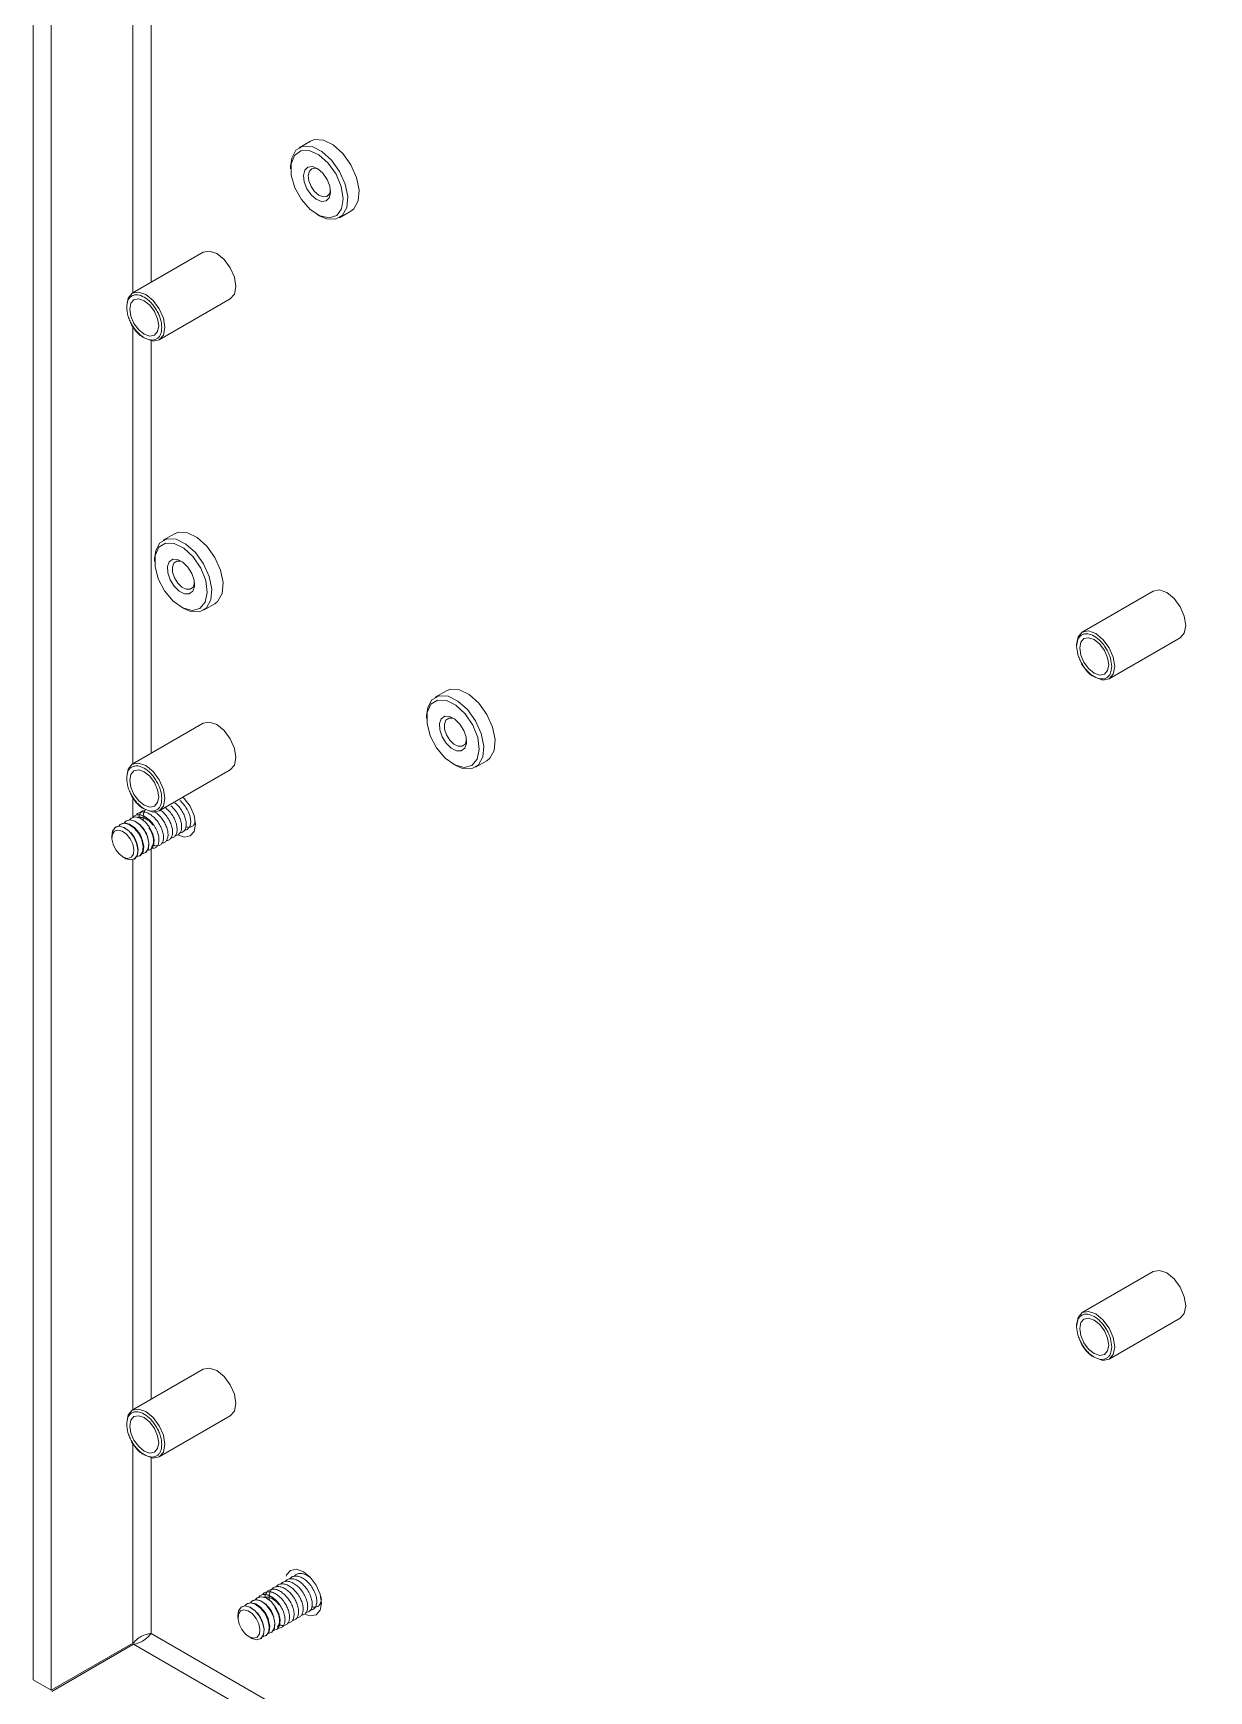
# Model space of a CAD drawing. Header units: millimetres. Extents: x 5 to 1184, y 5 to 836.
# Drawn here: x 108.8 to 200.5, y 214.2 to 343.5 of the extents above; entities that cross this region are included whole.
import ezdxf

# ---------------------------------------------------------------- set-up
doc = ezdxf.new("R2010")
doc.units = ezdxf.units.MM

msp = doc.modelspace()

# ---------------------------------------------------------------- linework, layer by layer
at = {"color": 7, "linetype": 'Continuous', "lineweight": 15}
for p, q in [((108.763, 215.037), (108.763, 471.364)), ((110.177, 214.221), (110.177, 470.548)), ((130.381, 335.053), (129.497, 334.543)), ((128.845, 333.101), (128.845, 332.897)), ((130.895, 329.345), (131.072, 329.243)), ((132.647, 329.087), (133.531, 329.597)), ((122.032, 326.39), (116.493, 323.192)), ((118.593, 319.555), (124.132, 322.753)), ((119.774, 304.432), (118.891, 303.922)), ((118.238, 302.479), (118.238, 302.275)), ((120.288, 298.724), (120.465, 298.622)), ((122.04, 298.466), (122.924, 298.976)), ((196.115, 299.953), (190.576, 296.756)), ((192.676, 293.118), (198.215, 296.316)), ((140.988, 292.186), (140.104, 291.676)), ((122.032, 289.646), (116.493, 286.448)), ((139.451, 290.233), (139.451, 290.029)), ((118.593, 282.811), (124.132, 286.008)), ((141.502, 286.478), (141.678, 286.376)), ((143.254, 286.219), (144.137, 286.73)), ((116.056, 282.047), (116.044, 282.04)), ((117.896, 281.966), (118.111, 281.7)), ((114.901, 280.845), (114.907, 280.668)), ((115.212, 281.56), (115.199, 281.553)), ((115.643, 281.809), (115.612, 281.791)), ((116.447, 281.035), (116.374, 281.118)), ((116.878, 281.285), (116.806, 281.367)), ((117.291, 281.523), (117.218, 281.605)), ((117.284, 280.539), (117.249, 280.642)), ((117.697, 280.777), (117.662, 280.881)), ((116.852, 280.289), (116.817, 280.393)), ((117.054, 279.293), (117.086, 279.311)), ((117.486, 279.542), (117.498, 279.549)), ((115.729, 279.244), (115.88, 279.15)), ((116.642, 279.054), (116.654, 279.061)), ((196.115, 246.878), (190.576, 243.68)), ((192.676, 240.043), (198.215, 243.241)), ((122.032, 239.265), (116.493, 236.067)), ((118.593, 232.43), (124.132, 235.628)), ((125.885, 221.224), (125.873, 221.217)), ((127.725, 221.143), (127.94, 220.877)), ((124.73, 220.022), (124.736, 219.845)), ((125.04, 220.737), (125.028, 220.73)), ((125.472, 220.986), (125.441, 220.968)), ((126.275, 220.212), (126.203, 220.294)), ((126.707, 220.462), (126.635, 220.544)), ((127.12, 220.7), (127.047, 220.782)), ((127.113, 219.715), (127.078, 219.819)), ((127.525, 219.954), (127.491, 220.057)), ((126.681, 219.466), (126.646, 219.57)), ((127.315, 218.719), (127.327, 218.726)), ((116.541, 217.894), (110.177, 214.221)), ((116.591, 217.808), (110.227, 214.134)), ((125.558, 218.421), (125.709, 218.327)), ((126.47, 218.231), (126.483, 218.238)), ((126.883, 218.469), (126.914, 218.488)), ((108.763, 215.037), (110.177, 214.221))]:
    msp.add_line(p, q, dxfattribs=at)
at = {"color": 110, "linetype": 'Continuous', "lineweight": 15}
for p, q in [((117.955, 324.037), (117.955, 402.267)), ((116.541, 401.459), (116.541, 323.22)), ((116.541, 320.585), (116.541, 286.476)), ((117.955, 287.292), (117.955, 319.488)), ((116.541, 283.841), (116.541, 282.317)), ((117.955, 236.912), (117.955, 279.818)), ((116.541, 279.011), (116.541, 236.095)), ((116.541, 233.46), (116.541, 217.894)), ((117.955, 218.653), (117.955, 232.363)), ((418.193, 45.33), (117.955, 218.653)), ((116.591, 217.808), (418.193, 43.697))]:
    msp.add_line(p, q, dxfattribs=at)
at = {"color": 7, "linetype": 'Continuous', "lineweight": 15, "flags": 128}
for points in [[(133.531, 329.597), (133.77, 329.785), (134.102, 330.399), (134.176, 331.245), (133.983, 332.222), (133.544, 333.211), (132.915, 334.093), (132.169, 334.762), (131.398, 335.137), (130.694, 335.173), (130.381, 335.053)], [(132.031, 333.583), (131.285, 334.252), (130.514, 334.627), (129.81, 334.663), (129.258, 334.355), (128.926, 333.741), (128.845, 333.101)], [(131.778, 333.341), (131.05, 333.985), (130.3, 334.322), (129.632, 334.307), (129.134, 333.942), (128.873, 333.275), (128.886, 332.398), (129.171, 331.428), (129.688, 330.496), (130.368, 329.729), (131.119, 329.23), (131.841, 329.066), (132.434, 329.259), (132.82, 329.784), (132.946, 330.57), (132.794, 331.509), (132.387, 332.477), (131.778, 333.341)], [(130.439, 330.871), (130.107, 331.348), (129.896, 331.881), (129.836, 332.388), (129.938, 332.793), (130.185, 333.033), (130.541, 333.072), (130.951, 332.904), (131.352, 332.555), (131.683, 332.078), (131.895, 331.545), (131.954, 331.037), (131.853, 330.633), (131.605, 330.393), (131.25, 330.354), (130.84, 330.522), (130.439, 330.871)], [(130.996, 332.874), (130.796, 332.937), (130.505, 332.905), (130.302, 332.708), (130.218, 332.377), (130.267, 331.961), (130.441, 331.524), (130.712, 331.133), (131.041, 330.847), (131.377, 330.709), (131.668, 330.741), (131.871, 330.938), (131.951, 331.219)], [(131.072, 329.243), (131.63, 329.003), (132.334, 328.967), (132.886, 329.275), (133.219, 329.889), (133.293, 330.735), (133.099, 331.712), (132.66, 332.701), (132.031, 333.583)], [(124.132, 322.753), (124.132, 322.753), (124.454, 323.123), (124.567, 323.714), (124.454, 324.435), (124.132, 325.178), (123.65, 325.827), (123.082, 326.286), (122.514, 326.483), (122.032, 326.39)], [(116.058, 322.185), (116.058, 322.231), (116.171, 322.822), (116.493, 323.192), (116.974, 323.286), (117.543, 323.088), (118.111, 322.63), (118.593, 321.98), (118.915, 321.238), (119.028, 320.516), (118.915, 319.925), (118.593, 319.555), (118.111, 319.461), (117.543, 319.659), (117.543, 319.659)], [(117.425, 322.612), (117.858, 322.263), (118.225, 321.768), (118.47, 321.202), (118.556, 320.652), (118.47, 320.202), (118.225, 319.92), (117.858, 319.849), (117.425, 319.999), (116.992, 320.349), (116.625, 320.844), (116.38, 321.409), (116.294, 321.959), (116.38, 322.409), (116.625, 322.691), (116.992, 322.763), (117.425, 322.612)], [(119.905, 304.007), (119.201, 304.041), (118.65, 303.732), (118.318, 303.117), (118.238, 302.479)], [(122.924, 298.976), (123.164, 299.165), (123.497, 299.78), (123.57, 300.627), (123.375, 301.604), (122.936, 302.593), (122.305, 303.475), (121.56, 304.143), (120.789, 304.517), (120.085, 304.551), (119.774, 304.432)], [(120.465, 298.622), (121.026, 298.381), (121.73, 298.346), (122.281, 298.655), (122.613, 299.27), (122.686, 300.117), (122.491, 301.094), (122.052, 302.083), (121.422, 302.965), (120.676, 303.633), (119.905, 304.007)], [(119.772, 303.681), (119.09, 303.705), (118.57, 303.376), (118.282, 302.738), (118.265, 301.878), (118.521, 300.911), (119.016, 299.969), (119.683, 299.179), (120.431, 298.647), (121.161, 298.445), (121.772, 298.6), (122.183, 299.092), (122.339, 299.854), (122.217, 300.783), (121.835, 301.754), (121.244, 302.635), (120.524, 303.308), (119.772, 303.681)], [(120.556, 299.752), (120.143, 299.963), (119.752, 300.345), (119.442, 300.842), (119.262, 301.376), (119.238, 301.867), (119.374, 302.24), (119.649, 302.438), (120.022, 302.431), (120.435, 302.22), (120.826, 301.838), (121.135, 301.342), (121.315, 300.807), (121.339, 300.316), (121.203, 299.943), (120.928, 299.745), (120.556, 299.752)], [(120.389, 302.253), (120.261, 302.3), (119.956, 302.305), (119.73, 302.143), (119.619, 301.837), (119.639, 301.435), (119.786, 300.997), (120.04, 300.59), (120.36, 300.277), (120.699, 300.104), (121.004, 300.098), (121.23, 300.261), (121.341, 300.567), (121.345, 300.598)], [(198.215, 296.316), (198.215, 296.316), (198.537, 296.686), (198.65, 297.277), (198.537, 297.999), (198.215, 298.741), (197.734, 299.391), (197.165, 299.849), (196.597, 300.047), (196.115, 299.953)], [(190.142, 295.748), (190.141, 295.794), (190.254, 296.385), (190.576, 296.756), (191.058, 296.849), (191.626, 296.652), (192.195, 296.193), (192.676, 295.543), (192.998, 294.801), (193.111, 294.08), (192.998, 293.489), (192.676, 293.118), (192.195, 293.025), (191.626, 293.222), (191.626, 293.222)], [(191.508, 296.175), (191.941, 295.826), (192.308, 295.331), (192.554, 294.765), (192.64, 294.216), (192.554, 293.765), (192.308, 293.483), (191.941, 293.412), (191.508, 293.562), (191.076, 293.912), (190.708, 294.407), (190.463, 294.972), (190.377, 295.522), (190.463, 295.972), (190.708, 296.255), (191.076, 296.326), (191.508, 296.175)], [(144.137, 286.73), (144.378, 286.919), (144.71, 287.534), (144.783, 288.381), (144.588, 289.358), (144.149, 290.347), (143.519, 291.229), (142.773, 291.897), (142.002, 292.271), (141.298, 292.305), (140.988, 292.186)], [(141.118, 291.76), (140.414, 291.795), (139.864, 291.486), (139.531, 290.871), (139.451, 290.233)], [(140.986, 291.435), (140.304, 291.459), (139.783, 291.129), (139.495, 290.492), (139.478, 289.632), (139.734, 288.665), (140.229, 287.723), (140.896, 286.933), (141.645, 286.401), (142.374, 286.199), (142.986, 286.354), (143.397, 286.846), (143.552, 287.608), (143.43, 288.537), (143.048, 289.508), (142.457, 290.389), (141.737, 291.062), (140.986, 291.435)], [(141.678, 286.376), (142.239, 286.135), (142.943, 286.1), (143.494, 286.409), (143.826, 287.024), (143.899, 287.871), (143.704, 288.848), (143.265, 289.837), (142.635, 290.719), (141.889, 291.387), (141.118, 291.76)], [(124.132, 286.008), (124.132, 286.008), (124.454, 286.379), (124.567, 286.97), (124.454, 287.691), (124.132, 288.433), (123.65, 289.083), (123.082, 289.542), (122.514, 289.739), (122.032, 289.646)], [(141.769, 287.506), (141.356, 287.717), (140.965, 288.099), (140.656, 288.595), (140.475, 289.13), (140.451, 289.621), (140.587, 289.994), (140.862, 290.192), (141.235, 290.185), (141.648, 289.974), (142.039, 289.592), (142.348, 289.095), (142.528, 288.561), (142.552, 288.07), (142.417, 287.697), (142.141, 287.499), (141.769, 287.506)], [(141.602, 290.007), (141.474, 290.054), (141.169, 290.059), (140.943, 289.897), (140.832, 289.591), (140.852, 289.189), (141, 288.751), (141.253, 288.344), (141.573, 288.031), (141.912, 287.858), (142.217, 287.852), (142.443, 288.015), (142.554, 288.32), (142.558, 288.352)], [(116.058, 285.44), (116.058, 285.487), (116.171, 286.077), (116.493, 286.448), (116.974, 286.542), (117.543, 286.344), (118.111, 285.885), (118.593, 285.236), (118.915, 284.494), (119.028, 283.772), (118.915, 283.181), (118.593, 282.811), (118.111, 282.717), (117.543, 282.915), (117.543, 282.915)], [(117.425, 285.868), (117.858, 285.518), (118.225, 285.023), (118.47, 284.458), (118.556, 283.908), (118.47, 283.458), (118.225, 283.176), (117.858, 283.104), (117.425, 283.255), (116.992, 283.604), (116.625, 284.099), (116.38, 284.665), (116.294, 285.214), (116.38, 285.665), (116.625, 285.947), (116.992, 286.018), (117.425, 285.868)], [(120.455, 283.886), (120.547, 283.793), (121.006, 283.174), (121.312, 282.467), (121.42, 281.78), (121.312, 281.217), (121.006, 280.865), (120.547, 280.775), (120.042, 280.943)], [(117.258, 279.475), (117.539, 279.577), (117.734, 279.865), (117.782, 280.293), (117.675, 280.798), (117.429, 281.301), (117.083, 281.727), (116.687, 282.01), (116.304, 282.108), (115.991, 282.005), (115.872, 281.876)], [(117.498, 279.549), (117.551, 279.584), (117.746, 279.872), (117.794, 280.3), (117.687, 280.805), (117.441, 281.308), (117.095, 281.734), (116.7, 282.017), (116.316, 282.115), (116.056, 282.047)], [(117.67, 279.714), (117.951, 279.815), (118.147, 280.103), (118.194, 280.532), (118.087, 281.036), (117.842, 281.539), (117.495, 281.965), (117.1, 282.248), (116.717, 282.346), (116.404, 282.243), (116.284, 282.114)], [(116.585, 280.814), (116.238, 281.239), (115.843, 281.523), (115.46, 281.62), (115.147, 281.517), (114.951, 281.23), (114.901, 280.845)], [(115.205, 279.784), (115.496, 279.427), (115.828, 279.189), (116.15, 279.107), (116.413, 279.193), (116.577, 279.435), (116.617, 279.795), (116.527, 280.218), (116.321, 280.641), (116.03, 280.999), (115.698, 281.237), (115.376, 281.319), (115.113, 281.232), (114.949, 280.991), (114.909, 280.631), (114.999, 280.207), (115.205, 279.784)], [(116.654, 279.061), (116.707, 279.097), (116.902, 279.384), (116.95, 279.813), (116.843, 280.317), (116.597, 280.821), (116.25, 281.246), (115.855, 281.53), (115.472, 281.627), (115.212, 281.56)], [(116.826, 279.226), (117.107, 279.328), (117.302, 279.615), (117.35, 280.044), (117.243, 280.548), (116.997, 281.052), (116.651, 281.477), (116.256, 281.761), (115.872, 281.858), (115.559, 281.756), (115.44, 281.626)], [(117.086, 279.311), (117.138, 279.346), (117.334, 279.634), (117.382, 280.062), (117.274, 280.567), (117.029, 281.07), (116.682, 281.496), (116.287, 281.779), (115.904, 281.877), (115.643, 281.809)], [(115.88, 279.15), (115.998, 279.085), (116.381, 278.987), (116.694, 279.09), (116.89, 279.377), (116.937, 279.806), (116.83, 280.31), (116.585, 280.814)], [(198.215, 243.241), (198.215, 243.241), (198.537, 243.611), (198.65, 244.202), (198.537, 244.924), (198.215, 245.666), (197.734, 246.316), (197.165, 246.774), (196.597, 246.972), (196.115, 246.878)], [(190.142, 242.673), (190.141, 242.719), (190.254, 243.31), (190.576, 243.68), (191.058, 243.774), (191.626, 243.576), (192.195, 243.118), (192.676, 242.468), (192.998, 241.726), (193.111, 241.005), (192.998, 240.414), (192.676, 240.043), (192.195, 239.949), (191.626, 240.147), (191.626, 240.147)], [(191.508, 243.1), (191.941, 242.751), (192.308, 242.256), (192.554, 241.69), (192.64, 241.141), (192.554, 240.69), (192.308, 240.408), (191.941, 240.337), (191.508, 240.487), (191.076, 240.837), (190.708, 241.332), (190.463, 241.897), (190.377, 242.447), (190.463, 242.897), (190.708, 243.179), (191.076, 243.251), (191.508, 243.1)], [(124.132, 235.628), (124.132, 235.628), (124.454, 235.998), (124.567, 236.589), (124.454, 237.311), (124.132, 238.053), (123.65, 238.702), (123.082, 239.161), (122.514, 239.359), (122.032, 239.265)], [(116.058, 235.06), (116.058, 235.106), (116.171, 235.697), (116.493, 236.067), (116.974, 236.161), (117.543, 235.963), (118.111, 235.505), (118.593, 234.855), (118.915, 234.113), (119.028, 233.391), (118.915, 232.801), (118.593, 232.43), (118.111, 232.336), (117.543, 232.534), (117.543, 232.534)], [(117.425, 235.487), (117.858, 235.138), (118.225, 234.643), (118.47, 234.077), (118.556, 233.528), (118.47, 233.077), (118.225, 232.795), (117.858, 232.724), (117.425, 232.874), (116.992, 233.224), (116.625, 233.719), (116.38, 234.284), (116.294, 234.834), (116.38, 235.284), (116.625, 235.566), (116.992, 235.638), (117.425, 235.487)], [(128.49, 223.122), (128.528, 223.218), (128.835, 223.571), (129.293, 223.66), (129.835, 223.472)], [(129.835, 223.472), (130.376, 223.035), (130.835, 222.416), (131.141, 221.709), (131.249, 221.022), (131.141, 220.46), (130.835, 220.107), (130.376, 220.018), (129.998, 220.122)], [(127.086, 218.652), (127.368, 218.754), (127.563, 219.042), (127.611, 219.47), (127.504, 219.975), (127.258, 220.478), (126.911, 220.904), (126.516, 221.187), (126.133, 221.285), (125.82, 221.182), (125.701, 221.052)], [(127.327, 218.726), (127.38, 218.761), (127.575, 219.049), (127.623, 219.477), (127.516, 219.982), (127.27, 220.485), (126.923, 220.911), (126.528, 221.194), (126.145, 221.292), (125.885, 221.224)], [(127.499, 218.89), (127.78, 218.992), (127.975, 219.28), (128.023, 219.708), (127.916, 220.213), (127.671, 220.716), (127.324, 221.142), (126.929, 221.425), (126.545, 221.523), (126.232, 221.42), (126.113, 221.29)], [(126.414, 219.99), (126.067, 220.416), (125.672, 220.699), (125.289, 220.797), (124.975, 220.694), (124.78, 220.407), (124.73, 220.022)], [(125.034, 218.961), (125.325, 218.604), (125.657, 218.366), (125.979, 218.284), (126.242, 218.37), (126.406, 218.612), (126.446, 218.972), (126.356, 219.395), (126.15, 219.818), (125.859, 220.175), (125.527, 220.413), (125.205, 220.495), (124.942, 220.409), (124.778, 220.167), (124.738, 219.807), (124.828, 219.384), (125.034, 218.961)], [(126.483, 218.238), (126.535, 218.273), (126.731, 218.561), (126.778, 218.99), (126.671, 219.494), (126.426, 219.997), (126.079, 220.423), (125.684, 220.706), (125.301, 220.804), (125.04, 220.737)], [(126.654, 218.403), (126.936, 218.505), (127.131, 218.792), (127.179, 219.221), (127.072, 219.725), (126.826, 220.229), (126.479, 220.654), (126.084, 220.938), (125.701, 221.035), (125.388, 220.932), (125.269, 220.803)], [(126.914, 218.488), (126.967, 218.523), (127.163, 218.81), (127.21, 219.239), (127.103, 219.743), (126.858, 220.247), (126.511, 220.673), (126.116, 220.956), (125.733, 221.053), (125.472, 220.986)], [(125.709, 218.327), (125.827, 218.261), (126.21, 218.164), (126.523, 218.266), (126.718, 218.554), (126.766, 218.983), (126.659, 219.487), (126.414, 219.99)]]:
    msp.add_lwpolyline(points, dxfattribs=at)
at = {"color": 7, "linetype": 'Continuous', "lineweight": 15}
for centre, radius, start, end in [((115.032, 279.791), 1.884, 18.64424, 41.35059), ((115.464, 280.04), 1.884, 18.64424, 41.35059), ((115.877, 280.278), 1.884, 18.64424, 41.35059), ((124.861, 218.967), 1.885, 18.64731, 41.34705), ((125.292, 219.217), 1.885, 18.64731, 41.34705), ((125.705, 219.455), 1.885, 18.64731, 41.34705)]:
    msp.add_arc(centre, radius, start, end, dxfattribs=at)
for points, knots in [([(116.058, 322.095), (116.076, 322.283), (116.105, 322.573), (116.275, 322.843), (116.452, 322.991), (116.669, 323.071), (116.988, 323.078), (117.425, 322.923), (117.862, 322.573), (118.181, 322.198), (118.398, 321.867), (118.575, 321.515), (118.745, 321.048), (118.774, 320.726), (118.792, 320.516)], [0, 0, 0, 0, 0.1197212, 0.1849044, 0.2500006, 0.3151829, 0.3802798, 0.5000013, 0.6197228, 0.6849054, 0.7499998, 0.8151833, 0.8802788, 1, 1, 1, 1]), ([(118.792, 320.516), (118.774, 320.328), (118.745, 320.038), (118.575, 319.769), (118.398, 319.62), (118.181, 319.54), (117.862, 319.534), (117.425, 319.689), (116.987, 320.039), (116.669, 320.413), (116.451, 320.744), (116.275, 321.097), (116.105, 321.563), (116.076, 321.886), (116.058, 322.095)], [0, 0, 0, 0, 0.1197214, 0.1849046, 0.2500008, 0.3151831, 0.3802777, 0.4999991, 0.6197205, 0.6849053, 0.7499996, 0.8151831, 0.8802786, 1, 1, 1, 1]), ([(116.432, 320.732), (116.58, 320.51), (116.787, 320.202), (117.097, 319.901), (117.232, 319.811), (117.293, 319.77)], [0, 0, 0, 0, 0.5858843, 0.8139882, 1, 1, 1, 1]), ([(190.141, 295.658), (190.16, 295.846), (190.188, 296.136), (190.358, 296.406), (190.535, 296.555), (190.753, 296.634), (191.071, 296.641), (191.508, 296.486), (191.946, 296.136), (192.264, 295.762), (192.482, 295.431), (192.659, 295.078), (192.829, 294.612), (192.857, 294.289), (192.876, 294.08)], [0, 0, 0, 0, 0.1197215, 0.1849047, 0.2500001, 0.3151834, 0.3802781, 0.4999995, 0.6197221, 0.6849047, 0.7500001, 0.8151836, 0.8802785, 1, 1, 1, 1]), ([(192.876, 294.08), (192.857, 293.892), (192.829, 293.602), (192.659, 293.332), (192.482, 293.183), (192.264, 293.103), (191.946, 293.097), (191.508, 293.252), (191.071, 293.602), (190.752, 293.976), (190.535, 294.307), (190.358, 294.66), (190.188, 295.126), (190.16, 295.449), (190.141, 295.658)], [0, 0, 0, 0, 0.1197215, 0.1849047, 0.2500001, 0.3151834, 0.3802781, 0.5000007, 0.6197221, 0.6849047, 0.7500001, 0.8151836, 0.8802785, 1, 1, 1, 1]), ([(190.515, 294.295), (190.664, 294.074), (190.871, 293.765), (191.18, 293.465), (191.316, 293.374), (191.377, 293.333)], [0, 0, 0, 0, 0.585888, 0.8139846, 1, 1, 1, 1]), ([(116.058, 285.35), (116.076, 285.538), (116.105, 285.829), (116.275, 286.098), (116.452, 286.247), (116.669, 286.327), (116.988, 286.333), (117.425, 286.178), (117.862, 285.828), (118.181, 285.454), (118.398, 285.123), (118.575, 284.77), (118.745, 284.304), (118.774, 283.981), (118.792, 283.772)], [0, 0, 0, 0, 0.1197211, 0.1849045, 0.2500009, 0.3151832, 0.3802799, 0.5000013, 0.6197226, 0.6849051, 0.7499994, 0.8151827, 0.8802789, 1, 1, 1, 1]), ([(118.792, 283.772), (118.774, 283.584), (118.745, 283.294), (118.575, 283.024), (118.398, 282.875), (118.181, 282.796), (117.862, 282.789), (117.425, 282.944), (116.987, 283.294), (116.669, 283.669), (116.451, 284), (116.275, 284.352), (116.105, 284.819), (116.076, 285.141), (116.058, 285.35)], [0, 0, 0, 0, 0.1197213, 0.1849048, 0.2500004, 0.3151828, 0.3802775, 0.4999991, 0.6197206, 0.6849052, 0.75, 0.8151834, 0.8802787, 1, 1, 1, 1]), ([(116.432, 283.988), (116.58, 283.766), (116.787, 283.458), (117.097, 283.157), (117.232, 283.066), (117.293, 283.026)], [0, 0, 0, 0, 0.5858857, 0.8139883, 1, 1, 1, 1]), ([(119.489, 283.215), (119.5, 283.207), (119.613, 283.13), (119.812, 282.905), (120.056, 282.561), (120.232, 282.187), (120.333, 281.818), (120.354, 281.479), (120.293, 281.198), (120.152, 281.008), (120.005, 280.914), (119.898, 280.921), (119.873, 280.922)], [0, 0, 0, 0, 0.0121929, 0.1316118, 0.2531922, 0.3722343, 0.4879906, 0.6084117, 0.729831, 0.8475418, 0.9641872, 1, 1, 1, 1]), ([(119.815, 283.435), (119.879, 283.385), (120.044, 283.254), (120.281, 282.962), (120.497, 282.6), (120.64, 282.225), (120.706, 281.866), (120.691, 281.549), (120.593, 281.307), (120.431, 281.149), (120.285, 281.128), (120.213, 281.118)], [0, 0, 0, 0, 0.0735274, 0.1923914, 0.3113412, 0.4259357, 0.5415671, 0.6608419, 0.7791447, 0.8928617, 1, 1, 1, 1]), ([(120.194, 283.629), (120.194, 283.629), (120.297, 283.561), (120.489, 283.348), (120.739, 283.011), (120.923, 282.637), (121.032, 282.266), (121.063, 281.923), (121.011, 281.634), (120.878, 281.433), (120.73, 281.329), (120.618, 281.332), (120.586, 281.332)], [0, 0, 0, 0, 0.0002626, 0.1193489, 0.2411734, 0.361031, 0.4768524, 0.5971043, 0.7188848, 0.8374739, 0.9538804, 1, 1, 1, 1]), ([(116.505, 282.271), (116.537, 282.317), (116.619, 282.431), (116.815, 282.523), (116.99, 282.518), (117.078, 282.516)], [0, 0, 0, 0, 0.249625, 0.623132, 1, 1, 1, 1]), ([(116.814, 282.501), (116.814, 282.501), (116.858, 282.585), (117.008, 282.675), (117.261, 282.75), (117.564, 282.706), (117.877, 282.561), (118.18, 282.326), (118.458, 282.019), (118.688, 281.661), (118.847, 281.286), (118.93, 280.922), (118.933, 280.593), (118.853, 280.331), (118.699, 280.154), (118.484, 280.083), (118.295, 280.086), (118.18, 280.146), (118.16, 280.156)], [0, 0, 0, 0, 0.0006986, 0.0689866, 0.1394616, 0.2112573, 0.2816036, 0.3499401, 0.4210208, 0.4927308, 0.5622946, 0.6311346, 0.7026166, 0.7740907, 0.8429164, 0.9124968, 0.984212, 1, 1, 1, 1]), ([(117.896, 281.966), (117.814, 282.028), (117.65, 282.151), (117.396, 282.27), (117.155, 282.324), (116.986, 282.333), (116.909, 282.306), (116.898, 282.302)], [0, 0, 0, 0, 0.249855, 0.4930729, 0.729663, 0.9596129, 1, 1, 1, 1]), ([(116.999, 282.287), (117.023, 282.387), (117.072, 282.59), (117.205, 282.778), (117.321, 282.832), (117.359, 282.85)], [0, 0, 0, 0, 0.3963142, 0.8006007, 1, 1, 1, 1]), ([(117.896, 281.966), (117.832, 282.036), (117.704, 282.177), (117.494, 282.339), (117.282, 282.461), (117.146, 282.498), (117.078, 282.516)], [0, 0, 0, 0, 0.2500157, 0.5000382, 0.7500564, 1, 1, 1, 1]), ([(118.156, 281.725), (118.078, 281.827), (117.922, 282.031), (117.645, 282.27), (117.357, 282.447), (117.171, 282.493), (117.078, 282.516)], [0, 0, 0, 0, 0.2499955, 0.4999985, 0.7500018, 1, 1, 1, 1]), ([(117.357, 282.072), (117.347, 282.143), (117.319, 282.343), (117.371, 282.625), (117.447, 282.839), (117.523, 282.905), (117.533, 282.914)], [0, 0, 0, 0, 0.2038327, 0.5752571, 0.9443792, 1, 1, 1, 1]), ([(118.209, 282.751), (118.261, 282.722), (118.415, 282.636), (118.661, 282.399), (118.921, 282.069), (119.121, 281.699), (119.247, 281.326), (119.296, 280.974), (119.262, 280.67), (119.146, 280.449), (118.991, 280.321), (118.863, 280.314), (118.812, 280.311)], [0, 0, 0, 0, 0.0547261, 0.1631387, 0.2750336, 0.3860823, 0.4928184, 0.6024612, 0.7145217, 0.8246714, 0.9312205, 1, 1, 1, 1]), ([(118.649, 282.901), (118.715, 282.856), (118.885, 282.739), (119.136, 282.463), (119.372, 282.111), (119.54, 281.736), (119.632, 281.369), (119.644, 281.036), (119.574, 280.763), (119.425, 280.584), (119.28, 280.499), (119.179, 280.51), (119.161, 280.511)], [0, 0, 0, 0, 0.0732615, 0.1869422, 0.3021372, 0.4143881, 0.5244363, 0.6389062, 0.7538361, 0.8648331, 0.9759352, 1, 1, 1, 1]), ([(119.054, 283.077), (119.147, 283.001), (119.342, 282.842), (119.602, 282.515), (119.81, 282.15), (119.944, 281.775), (120.001, 281.42), (119.977, 281.109), (119.87, 280.877), (119.711, 280.735), (119.573, 280.722), (119.512, 280.716)], [0, 0, 0, 0, 0.1066553, 0.2236601, 0.3402642, 0.4523848, 0.5665995, 0.68389, 0.799715, 0.911268, 1, 1, 1, 1]), ([(121.384, 281.986), (121.362, 281.901), (121.316, 281.73), (121.152, 281.573), (120.938, 281.5), (120.764, 281.542), (120.677, 281.563)], [0, 0, 0, 0, 0.2440408, 0.4936531, 0.7482353, 1, 1, 1, 1]), ([(117.788, 281.49), (117.875, 281.351), (118.05, 281.069), (118.167, 280.618), (118.159, 280.217), (118.04, 280.059), (117.98, 279.98)], [0, 0, 0, 0, 0.2441892, 0.4922515, 0.7441907, 1, 1, 1, 1]), ([(118.156, 281.725), (118.181, 281.688), (118.285, 281.534), (118.432, 281.248), (118.549, 280.876), (118.589, 280.529), (118.545, 280.233), (118.422, 280.019), (118.241, 279.894), (118.086, 279.896), (118.011, 279.897)], [0, 0, 0, 0, 0.0452282, 0.1850291, 0.3196212, 0.4587921, 0.6003497, 0.7388214, 0.8736693, 1, 1, 1, 1]), ([(121.458, 281.782), (121.443, 281.77), (121.399, 281.735), (121.336, 281.739), (121.295, 281.742)], [0, 0, 0, 0, 0.3416204, 1, 1, 1, 1]), ([(190.141, 242.583), (190.16, 242.771), (190.188, 243.061), (190.358, 243.331), (190.535, 243.48), (190.753, 243.559), (191.071, 243.566), (191.508, 243.411), (191.946, 243.061), (192.264, 242.686), (192.482, 242.355), (192.659, 242.003), (192.829, 241.536), (192.857, 241.214), (192.876, 241.005)], [0, 0, 0, 0, 0.1197213, 0.1849047, 0.2500003, 0.3151835, 0.3802781, 0.4999994, 0.619722, 0.6849045, 0.7499998, 0.815183, 0.8802787, 1, 1, 1, 1]), ([(192.876, 241.005), (192.857, 240.817), (192.829, 240.526), (192.659, 240.257), (192.482, 240.108), (192.264, 240.028), (191.946, 240.022), (191.508, 240.177), (191.071, 240.527), (190.752, 240.901), (190.535, 241.232), (190.358, 241.585), (190.188, 242.051), (190.16, 242.374), (190.141, 242.583)], [0, 0, 0, 0, 0.1197215, 0.184905, 0.2499998, 0.3151832, 0.3802779, 0.5000007, 0.6197222, 0.6849046, 0.7500004, 0.8151837, 0.8802785, 1, 1, 1, 1]), ([(190.515, 241.22), (190.664, 240.998), (190.871, 240.69), (191.18, 240.39), (191.316, 240.299), (191.377, 240.258)], [0, 0, 0, 0, 0.5858893, 0.8139846, 1, 1, 1, 1]), ([(116.058, 234.97), (116.076, 235.158), (116.105, 235.448), (116.275, 235.718), (116.452, 235.867), (116.669, 235.946), (116.988, 235.953), (117.425, 235.798), (117.862, 235.448), (118.181, 235.073), (118.398, 234.742), (118.575, 234.39), (118.745, 233.923), (118.774, 233.601), (118.792, 233.391)], [0, 0, 0, 0, 0.1197213, 0.1849048, 0.2500004, 0.3151828, 0.3802797, 0.5000013, 0.6197228, 0.6849052, 0.75, 0.8151834, 0.8802787, 1, 1, 1, 1]), ([(118.792, 233.391), (118.774, 233.204), (118.745, 232.913), (118.575, 232.644), (118.398, 232.495), (118.181, 232.415), (117.862, 232.409), (117.425, 232.564), (116.987, 232.914), (116.669, 233.288), (116.451, 233.619), (116.275, 233.972), (116.105, 234.438), (116.076, 234.761), (116.058, 234.97)], [0, 0, 0, 0, 0.119721, 0.1849054, 0.2500009, 0.3151831, 0.3802783, 0.4999993, 0.6197203, 0.6849058, 0.7499997, 0.8151839, 0.880279, 1, 1, 1, 1]), ([(116.432, 233.607), (116.58, 233.385), (116.787, 233.077), (117.097, 232.777), (117.232, 232.686), (117.293, 232.645)], [0, 0, 0, 0, 0.5858821, 0.8139875, 1, 1, 1, 1]), ([(127.723, 222.297), (127.736, 222.318), (127.797, 222.414), (127.976, 222.499), (128.247, 222.537), (128.557, 222.458), (128.868, 222.282), (129.165, 222.021), (129.431, 221.693), (129.638, 221.326), (129.773, 220.952), (129.83, 220.597), (129.805, 220.286), (129.699, 220.054), (129.54, 219.911), (129.402, 219.898), (129.341, 219.893)], [0, 0, 0, 0, 0.0198772, 0.0947629, 0.172678, 0.2510157, 0.3267602, 0.402322, 0.4806012, 0.5586151, 0.6336274, 0.7100393, 0.7885104, 0.8659999, 0.9406324, 1, 1, 1, 1]), ([(128.072, 222.497), (128.113, 222.545), (128.213, 222.66), (128.444, 222.733), (128.736, 222.719), (129.05, 222.595), (129.356, 222.379), (129.642, 222.087), (129.885, 221.737), (130.061, 221.364), (130.161, 220.994), (130.183, 220.656), (130.122, 220.375), (129.981, 220.185), (129.834, 220.09), (129.727, 220.097), (129.702, 220.099)], [0, 0, 0, 0, 0.0545704, 0.1308959, 0.2093968, 0.2870335, 0.3617389, 0.4389005, 0.5174581, 0.5943733, 0.6691699, 0.7469784, 0.8254333, 0.901492, 0.97686, 1, 1, 1, 1]), ([(128.429, 222.71), (128.436, 222.722), (128.489, 222.811), (128.656, 222.897), (128.921, 222.947), (129.229, 222.88), (129.541, 222.714), (129.84, 222.462), (130.11, 222.141), (130.326, 221.777), (130.469, 221.402), (130.535, 221.043), (130.52, 220.726), (130.422, 220.483), (130.256, 220.323), (130.105, 220.302), (130.029, 220.292)], [0, 0, 0, 0, 0.0108266, 0.085022, 0.1621745, 0.2400763, 0.3157098, 0.3904135, 0.468019, 0.5456824, 0.6204999, 0.695997, 0.7738702, 0.8511114, 0.9253572, 1, 1, 1, 1]), ([(128.781, 222.904), (128.815, 222.946), (128.904, 223.058), (129.121, 223.136), (129.409, 223.135), (129.722, 223.022), (130.029, 222.816), (130.318, 222.531), (130.568, 222.186), (130.752, 221.814), (130.861, 221.443), (130.892, 221.1), (130.84, 220.81), (130.707, 220.61), (130.558, 220.506), (130.446, 220.508), (130.415, 220.509)], [0, 0, 0, 0, 0.0460126, 0.1221167, 0.2007249, 0.2788028, 0.353844, 0.430812, 0.5095513, 0.5870173, 0.6618757, 0.739599, 0.818309, 0.8949551, 0.9701917, 1, 1, 1, 1]), ([(129.131, 223.12), (129.133, 223.124), (129.18, 223.207), (129.337, 223.292), (129.595, 223.356), (129.9, 223.299), (130.193, 223.161), (130.369, 223.01), (130.445, 222.944)], [0, 0, 0, 0, 0.0085337, 0.2105102, 0.4199732, 0.6324175, 0.8396211, 1, 1, 1, 1]), ([(126.334, 221.448), (126.366, 221.494), (126.447, 221.608), (126.644, 221.699), (126.819, 221.695), (126.907, 221.693)], [0, 0, 0, 0, 0.2496165, 0.6231174, 1, 1, 1, 1]), ([(126.643, 221.677), (126.643, 221.678), (126.686, 221.761), (126.837, 221.852), (127.09, 221.927), (127.393, 221.883), (127.705, 221.738), (128.009, 221.503), (128.287, 221.196), (128.517, 220.837), (128.676, 220.463), (128.759, 220.098), (128.762, 219.77), (128.682, 219.508), (128.528, 219.331), (128.313, 219.26), (128.124, 219.263), (128.009, 219.322), (127.988, 219.333)], [0, 0, 0, 0, 0.0006986, 0.0689856, 0.1394606, 0.2112586, 0.2816024, 0.3499389, 0.4210208, 0.4927299, 0.5622947, 0.6311347, 0.7026155, 0.7740887, 0.8429167, 0.9124972, 0.9842095, 1, 1, 1, 1]), ([(127.725, 221.143), (127.642, 221.205), (127.479, 221.328), (127.224, 221.446), (126.984, 221.501), (126.815, 221.51), (126.738, 221.483), (126.727, 221.479)], [0, 0, 0, 0, 0.2498537, 0.4930717, 0.7296629, 0.9596128, 1, 1, 1, 1]), ([(126.828, 221.464), (126.851, 221.565), (126.899, 221.77), (127.067, 221.981), (127.294, 222.105), (127.575, 222.124), (127.885, 222.035), (128.196, 221.848), (128.49, 221.579), (128.75, 221.245), (128.95, 220.876), (129.076, 220.502), (129.124, 220.151), (129.09, 219.847), (128.975, 219.625), (128.819, 219.497), (128.691, 219.491), (128.641, 219.488)], [0, 0, 0, 0, 0.0666956, 0.1347336, 0.2018479, 0.2715886, 0.3414197, 0.408719, 0.476532, 0.5465256, 0.6159875, 0.6827511, 0.7513353, 0.8214306, 0.8903295, 0.9569782, 1, 1, 1, 1]), ([(127.725, 221.143), (127.661, 221.213), (127.532, 221.354), (127.323, 221.516), (127.111, 221.637), (126.975, 221.674), (126.907, 221.693)], [0, 0, 0, 0, 0.2500269, 0.5000512, 0.7500691, 1, 1, 1, 1]), ([(127.984, 220.902), (127.906, 221.004), (127.75, 221.208), (127.474, 221.447), (127.186, 221.624), (127, 221.67), (126.907, 221.693)], [0, 0, 0, 0, 0.2500041, 0.5000033, 0.750004, 1, 1, 1, 1]), ([(127.185, 221.249), (127.176, 221.32), (127.148, 221.52), (127.196, 221.807), (127.319, 222.076), (127.513, 222.252), (127.767, 222.331), (128.064, 222.302), (128.378, 222.167), (128.683, 221.942), (128.965, 221.642), (129.201, 221.287), (129.369, 220.913), (129.461, 220.546), (129.473, 220.213), (129.403, 219.94), (129.254, 219.761), (129.108, 219.676), (129.007, 219.686), (128.989, 219.688)], [0, 0, 0, 0, 0.0354648, 0.1000889, 0.1643135, 0.2260404, 0.2892822, 0.3540212, 0.4177583, 0.4793027, 0.5431743, 0.6078985, 0.6709677, 0.7328005, 0.7971155, 0.8616911, 0.9240548, 0.9864795, 1, 1, 1, 1]), ([(131.22, 221.52), (131.222, 221.514), (131.249, 221.385), (131.227, 221.169), (131.146, 220.913), (130.982, 220.749), (130.767, 220.677), (130.592, 220.719), (130.505, 220.74)], [0, 0, 0, 0, 0.0106189, 0.2126956, 0.4139666, 0.6074683, 0.8048284, 1, 1, 1, 1]), ([(127.617, 220.667), (127.704, 220.527), (127.879, 220.246), (127.996, 219.795), (127.988, 219.394), (127.869, 219.236), (127.809, 219.157)], [0, 0, 0, 0, 0.2441877, 0.492252, 0.7441889, 1, 1, 1, 1]), ([(127.984, 220.902), (128.01, 220.865), (128.114, 220.711), (128.261, 220.425), (128.378, 220.053), (128.418, 219.706), (128.374, 219.409), (128.251, 219.196), (128.07, 219.07), (127.915, 219.073), (127.84, 219.074)], [0, 0, 0, 0, 0.0452279, 0.185033, 0.3196204, 0.458793, 0.6003499, 0.7388186, 0.8736657, 1, 1, 1, 1]), ([(116.541, 217.894), (116.658, 218.018), (116.88, 218.251), (117.297, 218.479), (117.674, 218.611), (117.866, 218.64), (117.955, 218.653)], [0, 0, 0, 0, 0.2803077, 0.5302384, 0.7800937, 1, 1, 1, 1]), ([(117.955, 218.653), (117.88, 218.561), (117.739, 218.386), (117.386, 218.108), (116.997, 217.898), (116.721, 217.836), (116.591, 217.808)], [0, 0, 0, 0, 0.2803086, 0.5302351, 0.7800907, 1, 1, 1, 1])]:
    msp.add_open_spline(points, degree=3, knots=knots, dxfattribs=at)

doc.saveas('drawing.dxf')
